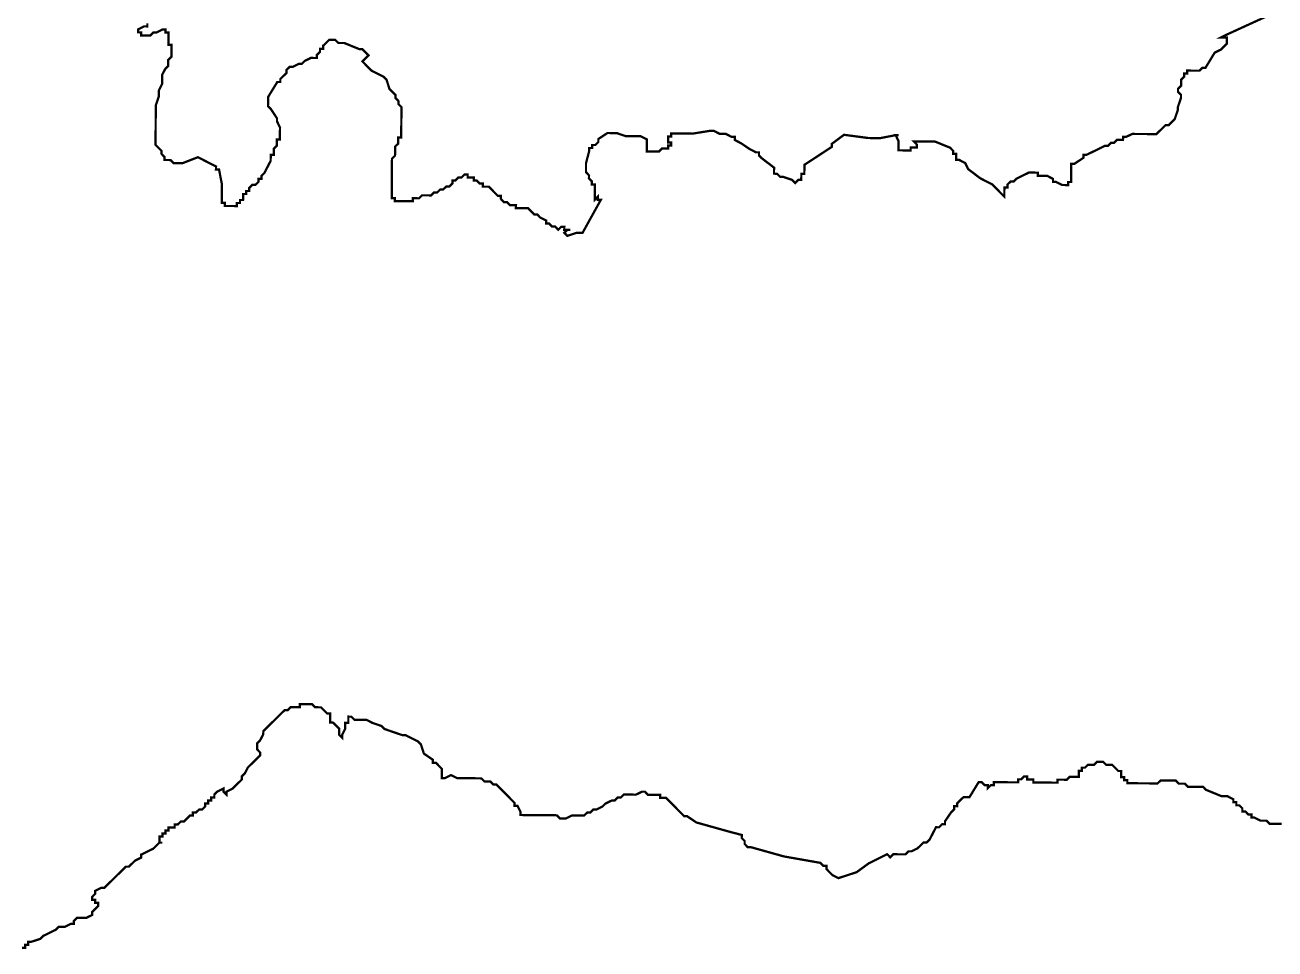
# Model space of a CAD drawing. Header units: metres. Extents: x 290190 to 339802, y 1811045 to 1991312.
# Drawn here: x 308930 to 310592, y 1945022 to 1946250 of the extents above; entities that cross this region are included whole.
import ezdxf

# ---------------------------------------------------------------- set-up
doc = ezdxf.new("R2010")
doc.units = ezdxf.units.M
doc.header["$MEASUREMENT"] = 0
doc.layers.add('HAZARDS LINE', color=1, linetype='Continuous')

msp = doc.modelspace()

# ---------------------------------------------------------------- linework, layer by layer
at = {"layer": 'HAZARDS LINE', "lineweight": 18}
for points in [[(310588.9, 1946265.1, 3.02, 3.02, 0), (310528.2, 1946237.3, 3.02, 3.02, 0), (310520.1, 1946233.3, 3.02, 3.02, 0), (310524.2, 1946233.3, 3.02, 3.02, 0), (310528.2, 1946233.3, 3.02, 3.02, 0), (310528.2, 1946229.2, 3.02, 3.02, 0), (310528.1, 1946225.2, 3.02, 3.02, 0), (310524.1, 1946221.2, 3.02, 3.02, 0), (310520, 1946217.2, 3.02, 3.02, 0), (310511.9, 1946213.2, 3.02, 3.02, 0), (310499.7, 1946193.1, 3.02, 3.02, 0), (310495.6, 1946193.2, 3.02, 3.02, 0), (310491.6, 1946189.2, 3.02, 3.02, 0), (310487.5, 1946189.2, 3.02, 3.02, 0), (310483.5, 1946189.2, 3.02, 3.02, 0), (310479.5, 1946189.3, 3.02, 3.02, 0), (310475.4, 1946189.3, 3.02, 3.02, 0), (310475.4, 1946185.3, 3.02, 3.02, 0), (310471.4, 1946185.3, 3.02, 3.02, 0), (310471.3, 1946181.3, 3.02, 3.02, 0), (310467.3, 1946177.3, 3.02, 3.02, 0), (310467.2, 1946173.2, 3.02, 3.02, 0), (310467.2, 1946169.2, 3.02, 3.02, 0), (310463.1, 1946165.2, 3.02, 3.02, 0), (310463.1, 1946161.2, 3.02, 3.02, 0), (310467.1, 1946157.1, 3.02, 3.02, 0), (310467.1, 1946153.1, 3.02, 3.02, 0), (310463, 1946141, 3.02, 3.02, 0), (310462.9, 1946137, 3.02, 3.02, 0), (310458.8, 1946124.9, 3.02, 3.02, 0), (310454.7, 1946120.9, 3.02, 3.02, 0), (310450.7, 1946116.9, 3.02, 3.02, 0), (310446.7, 1946116.9, 3.02, 3.02, 0), (310438.5, 1946108.9, 3.02, 3.02, 0), (310434.5, 1946104.9, 3.02, 3.02, 0), (310430.4, 1946104.9, 3.02, 3.02, 0), (310426.4, 1946105, 3.02, 3.02, 0), (310422.4, 1946105, 3.02, 3.02, 0), (310402.2, 1946105.1, 3.02, 3.02, 0), (310394.1, 1946101.2, 3.02, 3.02, 0), (310390.1, 1946101.2, 3.02, 3.02, 0), (310390, 1946097.2, 3.02, 3.02, 0), (310386, 1946097.2, 3.02, 3.02, 0), (310382, 1946097.2, 3.02, 3.02, 0), (310377.9, 1946093.2, 3.02, 3.02, 0), (310373.9, 1946093.3, 3.02, 3.02, 0), (310369.8, 1946089.2, 3.02, 3.02, 0), (310365.8, 1946089.3, 3.02, 3.02, 0), (310357.7, 1946085.3, 3.02, 3.02, 0), (310349.6, 1946081.3, 3.02, 3.02, 0), (310341.5, 1946077.4, 3.02, 3.02, 0), (310337.5, 1946077.4, 3.02, 3.02, 0), (310337.4, 1946073.4, 3.02, 3.02, 0), (310325.3, 1946065.4, 3.02, 3.02, 0), (310321.2, 1946065.4, 3.02, 3.02, 0), (310321.2, 1946061.4, 3.02, 3.02, 0), (310321.2, 1946057.3, 3.02, 3.02, 0), (310321.1, 1946053.3, 3.02, 3.02, 0), (310321.1, 1946045.2, 3.02, 3.02, 0), (310321.1, 1946041.2, 3.02, 3.02, 0), (310317, 1946041.2, 3.02, 3.02, 0), (310317, 1946037.2, 3.02, 3.02, 0), (310313, 1946037.2, 3.02, 3.02, 0), (310308.9, 1946037.3, 3.02, 3.02, 0), (310300.9, 1946041.4, 3.02, 3.02, 0), (310296.9, 1946041.4, 3.02, 3.02, 0), (310296.9, 1946045.4, 3.02, 3.02, 0), (310288.9, 1946049.5, 3.02, 3.02, 0), (310284.8, 1946049.6, 3.02, 3.02, 0), (310276.8, 1946049.6, 3.02, 3.02, 0), (310276.8, 1946053.6, 3.02, 3.02, 0), (310272.8, 1946053.7, 3.02, 3.02, 0), (310268.7, 1946053.7, 3.02, 3.02, 0), (310264.7, 1946053.7, 3.02, 3.02, 0), (310248.5, 1946045.8, 3.02, 3.02, 0), (310244.4, 1946041.8, 3.02, 3.02, 0), (310240.4, 1946041.8, 3.02, 3.02, 0), (310236.3, 1946037.8, 3.02, 3.02, 0), (310236.3, 1946033.8, 3.02, 3.02, 0), (310232.3, 1946033.8, 3.02, 3.02, 0), (310232.2, 1946029.8, 3.02, 3.02, 0), (310232.2, 1946021.7, 3.02, 3.02, 0), (310224.2, 1946029.8, 3.02, 3.02, 0), (310216.2, 1946038, 3.02, 3.02, 0), (310200.1, 1946046.2, 3.02, 3.02, 0), (310184.1, 1946058.4, 3.02, 3.02, 0), (310180.1, 1946066.5, 3.02, 3.02, 0), (310172.1, 1946070.6, 3.02, 3.02, 0), (310168, 1946070.6, 3.02, 3.02, 0), (310168, 1946074.6, 3.02, 3.02, 0), (310168.1, 1946078.7, 3.02, 3.02, 0), (310164, 1946078.7, 3.02, 3.02, 0), (310164.1, 1946082.7, 3.02, 3.02, 0), (310160.1, 1946086.8, 3.02, 3.02, 0), (310140, 1946095, 3.02, 3.02, 0), (310135.9, 1946095, 3.02, 3.02, 0), (310127.9, 1946095.1, 3.02, 3.02, 0), (310115.8, 1946095.2, 3.02, 3.02, 0), (310111.7, 1946095.2, 3.02, 3.02, 0), (310115.7, 1946091.2, 3.02, 3.02, 0), (310115.7, 1946087.1, 3.02, 3.02, 0), (310111.7, 1946087.2, 3.02, 3.02, 0), (310107.6, 1946087.2, 3.02, 3.02, 0), (310107.6, 1946083.2, 3.02, 3.02, 0), (310095.5, 1946083.3, 3.02, 3.02, 0), (310091.5, 1946083.3, 3.02, 3.02, 0), (310091.5, 1946087.3, 3.02, 3.02, 0), (310091.5, 1946091.3, 3.02, 3.02, 0), (310091.6, 1946095.4, 3.02, 3.02, 0), (310087.6, 1946103.5, 3.02, 3.02, 0), (310091.6, 1946103.5, 3.02, 3.02, 0), (310087.6, 1946103.5, 3.02, 3.02, 0), (310067.4, 1946099.6, 3.02, 3.02, 0), (310051.3, 1946099.7, 3.02, 3.02, 0), (310019, 1946104, 3.02, 3.02, 0), (310002.8, 1946092, 3.02, 3.02, 0), (310002.8, 1946088, 3.02, 3.02, 0), (309978.5, 1946072, 3.02, 3.02, 0), (309966.3, 1946064.1, 3.02, 3.02, 0), (309966.3, 1946060, 3.02, 3.02, 0), (309966.2, 1946052, 3.02, 3.02, 0), (309962.2, 1946052, 3.02, 3.02, 0), (309962.2, 1946048, 3.02, 3.02, 0), (309962.1, 1946043.9, 3.02, 3.02, 0), (309958.1, 1946044, 3.02, 3.02, 0), (309954, 1946039.9, 3.02, 3.02, 0), (309950, 1946044, 3.02, 3.02, 0), (309938, 1946048.1, 3.02, 3.02, 0), (309933.9, 1946048.2, 3.02, 3.02, 0), (309929.9, 1946052.2, 3.02, 3.02, 0), (309925.9, 1946052.3, 3.02, 3.02, 0), (309925.9, 1946056.3, 3.02, 3.02, 0), (309926, 1946060.3, 3.02, 3.02, 0), (309909.9, 1946072.6, 3.02, 3.02, 0), (309905.9, 1946076.6, 3.02, 3.02, 0), (309905.9, 1946080.6, 3.02, 3.02, 0), (309901.9, 1946080.7, 3.02, 3.02, 0), (309893.9, 1946084.8, 3.02, 3.02, 0), (309881.8, 1946092.9, 3.02, 3.02, 0), (309873.8, 1946097, 3.02, 3.02, 0), (309873.8, 1946101.1, 3.02, 3.02, 0), (309869.8, 1946101.1, 3.02, 3.02, 0), (309861.8, 1946105.2, 3.02, 3.02, 0), (309857.7, 1946105.2, 3.02, 3.02, 0), (309853.7, 1946105.2, 3.02, 3.02, 0), (309845.7, 1946109.3, 3.02, 3.02, 0), (309841.6, 1946109.4, 3.02, 3.02, 0), (309817.4, 1946105.5, 3.02, 3.02, 0), (309813.4, 1946105.6, 3.02, 3.02, 0), (309805.3, 1946105.6, 3.02, 3.02, 0), (309801.3, 1946105.6, 3.02, 3.02, 0), (309797.2, 1946105.7, 3.02, 3.02, 0), (309793.2, 1946105.7, 3.02, 3.02, 0), (309789.2, 1946105.7, 3.02, 3.02, 0), (309789.1, 1946101.7, 3.02, 3.02, 0), (309785.1, 1946101.7, 3.02, 3.02, 0), (309785.1, 1946097.7, 3.02, 3.02, 0), (309785, 1946093.7, 3.02, 3.02, 0), (309789.1, 1946093.6, 3.02, 3.02, 0), (309789, 1946089.6, 3.02, 3.02, 0), (309785, 1946089.6, 3.02, 3.02, 0), (309785, 1946085.6, 3.02, 3.02, 0), (309781, 1946085.6, 3.02, 3.02, 0), (309776.9, 1946085.7, 3.02, 3.02, 0), (309772.9, 1946081.7, 3.02, 3.02, 0), (309764.8, 1946081.7, 3.02, 3.02, 0), (309760.8, 1946081.7, 3.02, 3.02, 0), (309756.7, 1946081.8, 3.02, 3.02, 0), (309756.8, 1946093.9, 3.02, 3.02, 0), (309756.8, 1946097.9, 3.02, 3.02, 0), (309748.8, 1946102, 3.02, 3.02, 0), (309744.8, 1946102, 3.02, 3.02, 0), (309740.7, 1946102.1, 3.02, 3.02, 0), (309732.7, 1946102.1, 3.02, 3.02, 0), (309728.6, 1946102.2, 3.02, 3.02, 0), (309716.6, 1946106.3, 3.02, 3.02, 0), (309712.5, 1946106.3, 3.02, 3.02, 0), (309708.5, 1946106.3, 3.02, 3.02, 0), (309704.5, 1946106.4, 3.02, 3.02, 0), (309692.3, 1946098.4, 3.02, 3.02, 0), (309692.3, 1946094.4, 3.02, 3.02, 0), (309688.2, 1946090.4, 3.02, 3.02, 0), (309684.2, 1946090.4, 3.02, 3.02, 0), (309684.2, 1946086.4, 3.02, 3.02, 0), (309680.1, 1946086.4, 3.02, 3.02, 0), (309680.1, 1946082.4, 3.02, 3.02, 0), (309675.9, 1946066.3, 3.02, 3.02, 0), (309675.9, 1946062.2, 3.02, 3.02, 0), (309675.9, 1946058.2, 3.02, 3.02, 0), (309675.9, 1946054.2, 3.02, 3.02, 0), (309679.9, 1946050.1, 3.02, 3.02, 0), (309679.8, 1946046.1, 3.02, 3.02, 0), (309683.8, 1946042, 3.02, 3.02, 0), (309683.8, 1946038, 3.02, 3.02, 0), (309687.8, 1946037.9, 3.02, 3.02, 0), (309687.8, 1946033.9, 3.02, 3.02, 0), (309687.8, 1946029.9, 3.02, 3.02, 0), (309687.7, 1946025.8, 3.02, 3.02, 0), (309687.7, 1946021.8, 3.02, 3.02, 0), (309687.7, 1946017.8, 3.02, 3.02, 0), (309691.7, 1946021.8, 3.02, 3.02, 0), (309691.7, 1946017.7, 3.02, 3.02, 0), (309695.7, 1946017.7, 3.02, 3.02, 0), (309671.2, 1945973.5, 3.02, 3.02, 0), (309663.1, 1945973.6, 3.02, 3.02, 0), (309651, 1945969.6, 3.02, 3.02, 0), (309647, 1945973.7, 3.02, 3.02, 0), (309651.1, 1945977.7, 3.02, 3.02, 0), (309655.1, 1945977.7, 3.02, 3.02, 0), (309651.1, 1945977.7, 3.02, 3.02, 0), (309647, 1945977.7, 3.02, 3.02, 0), (309647.1, 1945981.8, 3.02, 3.02, 0), (309643, 1945981.8, 3.02, 3.02, 0), (309639, 1945977.8, 3.02, 3.02, 0), (309635, 1945981.9, 3.02, 3.02, 0), (309630.9, 1945981.9, 3.02, 3.02, 0), (309626.9, 1945985.9, 3.02, 3.02, 0), (309622.9, 1945986, 3.02, 3.02, 0), (309622.9, 1945990, 3.02, 3.02, 0), (309614.9, 1945994.1, 3.02, 3.02, 0), (309610.9, 1945998.2, 3.02, 3.02, 0), (309606.9, 1945998.2, 3.02, 3.02, 0), (309602.9, 1946002.3, 3.02, 3.02, 0), (309598.9, 1946006.3, 3.02, 3.02, 0), (309594.8, 1946006.4, 3.02, 3.02, 0), (309590.8, 1946006.4, 3.02, 3.02, 0), (309586.8, 1946006.4, 3.02, 3.02, 0), (309582.7, 1946006.4, 3.02, 3.02, 0), (309582.8, 1946010.5, 3.02, 3.02, 0), (309578.7, 1946010.5, 3.02, 3.02, 0), (309574.7, 1946010.5, 3.02, 3.02, 0), (309570.7, 1946014.6, 3.02, 3.02, 0), (309566.7, 1946014.6, 3.02, 3.02, 0), (309562.7, 1946018.7, 3.02, 3.02, 0), (309562.7, 1946022.7, 3.02, 3.02, 0), (309558.7, 1946022.8, 3.02, 3.02, 0), (309554.7, 1946026.8, 3.02, 3.02, 0), (309550.7, 1946030.9, 3.02, 3.02, 0), (309546.6, 1946035, 3.02, 3.02, 0), (309542.6, 1946035, 3.02, 3.02, 0), (309538.6, 1946035, 3.02, 3.02, 0), (309538.6, 1946039.1, 3.02, 3.02, 0), (309534.6, 1946039.1, 3.02, 3.02, 0), (309530.6, 1946043.1, 3.02, 3.02, 0), (309526.5, 1946043.2, 3.02, 3.02, 0), (309526.6, 1946047.2, 3.02, 3.02, 0), (309522.5, 1946047.2, 3.02, 3.02, 0), (309518.5, 1946047.3, 3.02, 3.02, 0), (309518.5, 1946051.3, 3.02, 3.02, 0), (309514.5, 1946051.3, 3.02, 3.02, 0), (309510.4, 1946047.3, 3.02, 3.02, 0), (309506.4, 1946047.4, 3.02, 3.02, 0), (309502.3, 1946043.4, 3.02, 3.02, 0), (309498.3, 1946043.4, 3.02, 3.02, 0), (309498.3, 1946039.4, 3.02, 3.02, 0), (309494.2, 1946035.4, 3.02, 3.02, 0), (309490.2, 1946035.4, 3.02, 3.02, 0), (309486.1, 1946031.4, 3.02, 3.02, 0), (309482.1, 1946031.4, 3.02, 3.02, 0), (309478, 1946027.4, 3.02, 3.02, 0), (309474, 1946027.4, 3.02, 3.02, 0), (309469.9, 1946023.4, 3.02, 3.02, 0), (309465.9, 1946023.5, 3.02, 3.02, 0), (309461.9, 1946023.5, 3.02, 3.02, 0), (309457.8, 1946023.5, 3.02, 3.02, 0), (309453.8, 1946019.5, 3.02, 3.02, 0), (309449.7, 1946019.6, 3.02, 3.02, 0), (309445.7, 1946019.6, 3.02, 3.02, 0), (309445.7, 1946015.6, 3.02, 3.02, 0), (309437.6, 1946015.6, 3.02, 3.02, 0), (309429.5, 1946015.7, 3.02, 3.02, 0), (309425.5, 1946015.7, 3.02, 3.02, 0), (309421.5, 1946015.7, 3.02, 3.02, 0), (309421.5, 1946019.8, 3.02, 3.02, 0), (309417.5, 1946019.8, 3.02, 3.02, 0), (309417.5, 1946023.8, 3.02, 3.02, 0), (309417.5, 1946027.9, 3.02, 3.02, 0), (309417.6, 1946031.9, 3.02, 3.02, 0), (309417.7, 1946044, 3.02, 3.02, 0), (309417.7, 1946048, 3.02, 3.02, 0), (309417.7, 1946056.1, 3.02, 3.02, 0), (309417.8, 1946060.1, 3.02, 3.02, 0), (309417.8, 1946064.2, 3.02, 3.02, 0), (309417.8, 1946068.2, 3.02, 3.02, 0), (309417.9, 1946072.2, 3.02, 3.02, 0), (309421.9, 1946076.2, 3.02, 3.02, 0), (309422, 1946080.3, 3.02, 3.02, 0), (309422, 1946084.3, 3.02, 3.02, 0), (309422, 1946088.3, 3.02, 3.02, 0), (309426.1, 1946092.3, 3.02, 3.02, 0), (309426.1, 1946096.4, 3.02, 3.02, 0), (309426.1, 1946100.4, 3.02, 3.02, 0), (309430.2, 1946100.4, 3.02, 3.02, 0), (309430.2, 1946104.4, 3.02, 3.02, 0), (309430.2, 1946108.4, 3.02, 3.02, 0), (309430.4, 1946132.6, 3.02, 3.02, 0), (309430.5, 1946136.7, 3.02, 3.02, 0), (309430.5, 1946140.7, 3.02, 3.02, 0), (309426.5, 1946144.8, 3.02, 3.02, 0), (309426.5, 1946148.8, 3.02, 3.02, 0), (309422.5, 1946152.9, 3.02, 3.02, 0), (309422.5, 1946156.9, 3.02, 3.02, 0), (309414.5, 1946165, 3.02, 3.02, 0), (309410.6, 1946177.2, 3.02, 3.02, 0), (309406.6, 1946181.2, 3.02, 3.02, 0), (309390.5, 1946189.4, 3.02, 3.02, 0), (309382.5, 1946197.5, 3.02, 3.02, 0), (309378.5, 1946201.6, 3.02, 3.02, 0), (309382.6, 1946205.6, 3.02, 3.02, 0), (309386.6, 1946209.6, 3.02, 3.02, 0), (309378.6, 1946217.7, 3.02, 3.02, 0), (309374.6, 1946217.8, 3.02, 3.02, 0), (309354.5, 1946226, 3.02, 3.02, 0), (309350.5, 1946226, 3.02, 3.02, 0), (309346.4, 1946226.1, 3.02, 3.02, 0), (309342.4, 1946230.1, 3.02, 3.02, 0), (309338.4, 1946230.1, 3.02, 3.02, 0), (309334.4, 1946230.2, 3.02, 3.02, 0), (309330.3, 1946226.2, 3.02, 3.02, 0), (309326.2, 1946222.2, 3.02, 3.02, 0), (309326.2, 1946218.1, 3.02, 3.02, 0), (309322.2, 1946218.2, 3.02, 3.02, 0), (309322.1, 1946214.1, 3.02, 3.02, 0), (309318.1, 1946210.1, 3.02, 3.02, 0), (309318.1, 1946206.1, 3.02, 3.02, 0), (309314, 1946206.1, 3.02, 3.02, 0), (309310, 1946206.2, 3.02, 3.02, 0), (309301.9, 1946202.2, 3.02, 3.02, 0), (309297.8, 1946198.2, 3.02, 3.02, 0), (309293.8, 1946198.2, 3.02, 3.02, 0), (309285.7, 1946194.2, 3.02, 3.02, 0), (309281.7, 1946194.3, 3.02, 3.02, 0), (309277.6, 1946190.3, 3.02, 3.02, 0), (309277.6, 1946186.2, 3.02, 3.02, 0), (309273.5, 1946182.2, 3.02, 3.02, 0), (309269.4, 1946178.2, 3.02, 3.02, 0), (309269.4, 1946174.2, 3.02, 3.02, 0), (309265.4, 1946174.2, 3.02, 3.02, 0), (309253.1, 1946154.2, 3.02, 3.02, 0), (309253.1, 1946150.1, 3.02, 3.02, 0), (309253.1, 1946146.1, 3.02, 3.02, 0), (309253, 1946142.1, 3.02, 3.02, 0), (309257, 1946138, 3.02, 3.02, 0), (309265, 1946125.8, 3.02, 3.02, 0), (309265, 1946121.8, 3.02, 3.02, 0), (309269, 1946113.7, 3.02, 3.02, 0), (309268.9, 1946109.7, 3.02, 3.02, 0), (309268.9, 1946101.6, 3.02, 3.02, 0), (309268.8, 1946097.6, 3.02, 3.02, 0), (309264.8, 1946097.6, 3.02, 3.02, 0), (309264.7, 1946089.5, 3.02, 3.02, 0), (309260.7, 1946085.5, 3.02, 3.02, 0), (309260.6, 1946077.5, 3.02, 3.02, 0), (309256.6, 1946077.5, 3.02, 3.02, 0), (309256.6, 1946073.5, 3.02, 3.02, 0), (309256.5, 1946069.4, 3.02, 3.02, 0), (309248.3, 1946053.3, 3.02, 3.02, 0), (309244.3, 1946049.3, 3.02, 3.02, 0), (309244.2, 1946045.3, 3.02, 3.02, 0), (309240.2, 1946045.3, 3.02, 3.02, 0), (309240.2, 1946041.3, 3.02, 3.02, 0), (309236.1, 1946037.3, 3.02, 3.02, 0), (309232.1, 1946037.3, 3.02, 3.02, 0), (309228, 1946033.3, 3.02, 3.02, 0), (309228, 1946029.3, 3.02, 3.02, 0), (309224, 1946029.3, 3.02, 3.02, 0), (309223.9, 1946025.3, 3.02, 3.02, 0), (309219.9, 1946025.3, 3.02, 3.02, 0), (309219.9, 1946021.3, 3.02, 3.02, 0), (309219.8, 1946017.3, 3.02, 3.02, 0), (309215.8, 1946017.3, 3.02, 3.02, 0), (309215.8, 1946013.3, 3.02, 3.02, 0), (309211.7, 1946013.3, 3.02, 3.02, 0), (309211.7, 1946009.2, 3.02, 3.02, 0), (309207.7, 1946009.3, 3.02, 3.02, 0), (309203.6, 1946009.3, 3.02, 3.02, 0), (309199.6, 1946009.3, 3.02, 3.02, 0), (309195.6, 1946009.4, 3.02, 3.02, 0), (309195.6, 1946013.4, 3.02, 3.02, 0), (309191.6, 1946013.4, 3.02, 3.02, 0), (309191.6, 1946017.5, 3.02, 3.02, 0), (309191.6, 1946021.5, 3.02, 3.02, 0), (309191.7, 1946025.5, 3.02, 3.02, 0), (309191.7, 1946029.6, 3.02, 3.02, 0), (309191.7, 1946033.6, 3.02, 3.02, 0), (309191.8, 1946037.6, 3.02, 3.02, 0), (309187.9, 1946057.8, 3.02, 3.02, 0), (309183.8, 1946057.9, 3.02, 3.02, 0), (309183.9, 1946061.9, 3.02, 3.02, 0), (309175.8, 1946066, 3.02, 3.02, 0), (309159.8, 1946074.2, 3.02, 3.02, 0), (309139.5, 1946066.3, 3.02, 3.02, 0), (309135.5, 1946066.3, 3.02, 3.02, 0), (309131.5, 1946066.3, 3.02, 3.02, 0), (309127.4, 1946066.4, 3.02, 3.02, 0), (309123.4, 1946070.4, 3.02, 3.02, 0), (309119.4, 1946070.5, 3.02, 3.02, 0), (309115.4, 1946070.5, 3.02, 3.02, 0), (309115.4, 1946074.5, 3.02, 3.02, 0), (309111.4, 1946078.6, 3.02, 3.02, 0), (309111.4, 1946082.6, 3.02, 3.02, 0), (309107.4, 1946086.7, 3.02, 3.02, 0), (309103.4, 1946090.7, 3.02, 3.02, 0), (309103.5, 1946094.8, 3.02, 3.02, 0), (309103.5, 1946102.8, 3.02, 3.02, 0), (309103.5, 1946106.9, 3.02, 3.02, 0), (309103.6, 1946110.9, 3.02, 3.02, 0), (309103.6, 1946114.9, 3.02, 3.02, 0), (309103.6, 1946119, 3.02, 3.02, 0), (309103.7, 1946131.1, 3.02, 3.02, 0), (309103.8, 1946139.1, 3.02, 3.02, 0), (309103.8, 1946143.2, 3.02, 3.02, 0), (309107.9, 1946155.2, 3.02, 3.02, 0), (309108, 1946163.3, 3.02, 3.02, 0), (309112.1, 1946171.4, 3.02, 3.02, 0), (309112.1, 1946175.4, 3.02, 3.02, 0), (309112.2, 1946179.4, 3.02, 3.02, 0), (309112.2, 1946183.5, 3.02, 3.02, 0), (309116.3, 1946191.5, 3.02, 3.02, 0), (309120.3, 1946195.5, 3.02, 3.02, 0), (309120.4, 1946203.6, 3.02, 3.02, 0), (309124.5, 1946207.6, 3.02, 3.02, 0), (309124.5, 1946215.6, 3.02, 3.02, 0), (309124.6, 1946223.7, 3.02, 3.02, 0), (309120.6, 1946223.7, 3.02, 3.02, 0), (309120.6, 1946227.8, 3.02, 3.02, 0), (309120.6, 1946231.8, 3.02, 3.02, 0), (309120.7, 1946235.8, 3.02, 3.02, 0), (309120.7, 1946239.9, 3.02, 3.02, 0), (309116.7, 1946239.9, 3.02, 3.02, 0), (309116.7, 1946243.9, 3.02, 3.02, 0), (309112.6, 1946244, 3.02, 3.02, 0), (309104.6, 1946240, 3.02, 3.02, 0), (309100.5, 1946240, 3.02, 3.02, 0), (309096.5, 1946236, 3.02, 3.02, 0), (309092.4, 1946236, 3.02, 3.02, 0), (309088.4, 1946236.1, 3.02, 3.02, 0), (309084.4, 1946236.1, 3.02, 3.02, 0), (309084.4, 1946240.1, 3.02, 3.02, 0), (309080.4, 1946240.2, 3.02, 3.02, 0), (309080.4, 1946244.2, 3.02, 3.02, 0), (309088.5, 1946248.2, 3.02, 3.02, 0), (309092.5, 1946248.1, 3.02, 3.02, 0), (309092.5, 1946252.2, 3.02, 3.02, 0)], [(308926, 1945023.1, 3.02, 3.02, 0), (308930, 1945023.1, 3.02, 3.02, 0), (308930, 1945027.1, 3.02, 3.02, 0), (308934.1, 1945027.1, 3.02, 3.02, 0), (308934.1, 1945031.1, 3.02, 3.02, 0), (308938.1, 1945031.1, 3.02, 3.02, 0), (308950.3, 1945035.1, 3.02, 3.02, 0), (308954.3, 1945039.1, 3.02, 3.02, 0), (308962.4, 1945043, 3.02, 3.02, 0), (308970.5, 1945047, 3.02, 3.02, 0), (308974.6, 1945051, 3.02, 3.02, 0), (308978.6, 1945051, 3.02, 3.02, 0), (308982.7, 1945050.9, 3.02, 3.02, 0), (308990.7, 1945054.9, 3.02, 3.02, 0), (308994.8, 1945054.9, 3.02, 3.02, 0), (308994.8, 1945058.9, 3.02, 3.02, 0), (308998.9, 1945062.9, 3.02, 3.02, 0), (309002.9, 1945062.9, 3.02, 3.02, 0), (309006.9, 1945062.9, 3.02, 3.02, 0), (309011, 1945062.8, 3.02, 3.02, 0), (309019.1, 1945066.8, 3.02, 3.02, 0), (309019.1, 1945070.8, 3.02, 3.02, 0), (309023.2, 1945074.8, 3.02, 3.02, 0), (309027.2, 1945078.8, 3.02, 3.02, 0), (309027.3, 1945082.9, 3.02, 3.02, 0), (309023.2, 1945082.9, 3.02, 3.02, 0), (309023.3, 1945086.9, 3.02, 3.02, 0), (309019.2, 1945087, 3.02, 3.02, 0), (309019.3, 1945091, 3.02, 3.02, 0), (309023.3, 1945095, 3.02, 3.02, 0), (309023.3, 1945099, 3.02, 3.02, 0), (309031.4, 1945103, 3.02, 3.02, 0), (309035.5, 1945103, 3.02, 3.02, 0), (309043.6, 1945111, 3.02, 3.02, 0), (309047.7, 1945115, 3.02, 3.02, 0), (309055.8, 1945123, 3.02, 3.02, 0), (309063.9, 1945131, 3.02, 3.02, 0), (309068, 1945131, 3.02, 3.02, 0), (309076.1, 1945139, 3.02, 3.02, 0), (309084.2, 1945143, 3.02, 3.02, 0), (309084.2, 1945147, 3.02, 3.02, 0), (309092.3, 1945151, 3.02, 3.02, 0), (309100.4, 1945154.9, 3.02, 3.02, 0), (309108.5, 1945162.9, 3.02, 3.02, 0), (309112.6, 1945162.9, 3.02, 3.02, 0), (309108.5, 1945162.9, 3.02, 3.02, 0), (309108.6, 1945167, 3.02, 3.02, 0), (309108.6, 1945171, 3.02, 3.02, 0), (309112.6, 1945171, 3.02, 3.02, 0), (309112.6, 1945175, 3.02, 3.02, 0), (309116.7, 1945175, 3.02, 3.02, 0), (309116.7, 1945179, 3.02, 3.02, 0), (309120.7, 1945179, 3.02, 3.02, 0), (309120.8, 1945183, 3.02, 3.02, 0), (309128.8, 1945183, 3.02, 3.02, 0), (309128.9, 1945187, 3.02, 3.02, 0), (309132.9, 1945187, 3.02, 3.02, 0), (309137, 1945191, 3.02, 3.02, 0), (309141, 1945190.9, 3.02, 3.02, 0), (309145.1, 1945194.9, 3.02, 3.02, 0), (309149.1, 1945198.9, 3.02, 3.02, 0), (309153.2, 1945198.9, 3.02, 3.02, 0), (309153.2, 1945202.9, 3.02, 3.02, 0), (309157.2, 1945202.9, 3.02, 3.02, 0), (309161.3, 1945206.9, 3.02, 3.02, 0), (309165.3, 1945206.9, 3.02, 3.02, 0), (309169.4, 1945210.9, 3.02, 3.02, 0), (309169.4, 1945214.9, 3.02, 3.02, 0), (309173.4, 1945214.9, 3.02, 3.02, 0), (309173.5, 1945218.9, 3.02, 3.02, 0), (309177.5, 1945218.9, 3.02, 3.02, 0), (309177.5, 1945222.9, 3.02, 3.02, 0), (309181.6, 1945222.9, 3.02, 3.02, 0), (309181.6, 1945226.9, 3.02, 3.02, 0), (309185.7, 1945230.9, 3.02, 3.02, 0), (309193.8, 1945234.9, 3.02, 3.02, 0), (309193.7, 1945230.9, 3.02, 3.02, 0), (309197.7, 1945226.8, 3.02, 3.02, 0), (309197.8, 1945230.8, 3.02, 3.02, 0), (309205.9, 1945234.8, 3.02, 3.02, 0), (309209.9, 1945238.8, 3.02, 3.02, 0), (309214, 1945242.8, 3.02, 3.02, 0), (309218.1, 1945246.8, 3.02, 3.02, 0), (309218.1, 1945250.9, 3.02, 3.02, 0), (309222.1, 1945254.9, 3.02, 3.02, 0), (309226.2, 1945262.9, 3.02, 3.02, 0), (309230.3, 1945266.9, 3.02, 3.02, 0), (309234.4, 1945270.9, 3.02, 3.02, 0), (309238.4, 1945274.9, 3.02, 3.02, 0), (309242.5, 1945278.9, 3.02, 3.02, 0), (309242.5, 1945282.9, 3.02, 3.02, 0), (309238.5, 1945287, 3.02, 3.02, 0), (309238.5, 1945291, 3.02, 3.02, 0), (309238.6, 1945295.1, 3.02, 3.02, 0), (309242.6, 1945299.1, 3.02, 3.02, 0), (309246.7, 1945307.1, 3.02, 3.02, 0), (309246.8, 1945311.1, 3.02, 3.02, 0), (309254.9, 1945319.2, 3.02, 3.02, 0), (309267.1, 1945331.2, 3.02, 3.02, 0), (309271.1, 1945335.2, 3.02, 3.02, 0), (309275.2, 1945339.2, 3.02, 3.02, 0), (309279.2, 1945339.1, 3.02, 3.02, 0), (309283.3, 1945343.1, 3.02, 3.02, 0), (309287.3, 1945343.1, 3.02, 3.02, 0), (309291.4, 1945343.1, 3.02, 3.02, 0), (309295.4, 1945343, 3.02, 3.02, 0), (309295.4, 1945347.1, 3.02, 3.02, 0), (309303.5, 1945347, 3.02, 3.02, 0), (309311.6, 1945347, 3.02, 3.02, 0), (309315.6, 1945342.9, 3.02, 3.02, 0), (309319.6, 1945342.9, 3.02, 3.02, 0), (309323.6, 1945342.8, 3.02, 3.02, 0), (309327.6, 1945338.8, 3.02, 3.02, 0), (309331.6, 1945334.7, 3.02, 3.02, 0), (309335.7, 1945334.7, 3.02, 3.02, 0), (309335.6, 1945326.6, 3.02, 3.02, 0), (309335.6, 1945322.6, 3.02, 3.02, 0), (309339.6, 1945322.5, 3.02, 3.02, 0), (309343.6, 1945318.5, 3.02, 3.02, 0), (309347.6, 1945314.4, 3.02, 3.02, 0), (309347.6, 1945310.4, 3.02, 3.02, 0), (309347.6, 1945306.3, 3.02, 3.02, 0), (309351.6, 1945302.3, 3.02, 3.02, 0), (309351.6, 1945306.3, 3.02, 3.02, 0), (309355.7, 1945314.4, 3.02, 3.02, 0), (309355.7, 1945322.4, 3.02, 3.02, 0), (309359.8, 1945322.4, 3.02, 3.02, 0), (309359.8, 1945326.4, 3.02, 3.02, 0), (309359.8, 1945330.5, 3.02, 3.02, 0), (309363.9, 1945330.4, 3.02, 3.02, 0), (309367.9, 1945326.4, 3.02, 3.02, 0), (309380, 1945326.3, 3.02, 3.02, 0), (309384, 1945326.2, 3.02, 3.02, 0), (309392, 1945322.1, 3.02, 3.02, 0), (309404.1, 1945318, 3.02, 3.02, 0), (309408.1, 1945314, 3.02, 3.02, 0), (309420.2, 1945309.8, 3.02, 3.02, 0), (309432.2, 1945305.7, 3.02, 3.02, 0), (309436.3, 1945305.7, 3.02, 3.02, 0), (309452.4, 1945297.5, 3.02, 3.02, 0), (309456.4, 1945293.4, 3.02, 3.02, 0), (309460.3, 1945281.3, 3.02, 3.02, 0), (309472.3, 1945273.1, 3.02, 3.02, 0), (309472.3, 1945269.1, 3.02, 3.02, 0), (309476.3, 1945269.1, 3.02, 3.02, 0), (309484.3, 1945260.9, 3.02, 3.02, 0), (309484.3, 1945252.9, 3.02, 3.02, 0), (309484.3, 1945248.8, 3.02, 3.02, 0), (309488.3, 1945248.8, 3.02, 3.02, 0), (309496.4, 1945252.8, 3.02, 3.02, 0), (309504.4, 1945248.7, 3.02, 3.02, 0), (309508.4, 1945248.7, 3.02, 3.02, 0), (309516.5, 1945248.6, 3.02, 3.02, 0), (309524.6, 1945248.5, 3.02, 3.02, 0), (309528.6, 1945248.5, 3.02, 3.02, 0), (309536.7, 1945248.4, 3.02, 3.02, 0), (309540.7, 1945244.4, 3.02, 3.02, 0), (309544.7, 1945244.4, 3.02, 3.02, 0), (309548.7, 1945244.3, 3.02, 3.02, 0), (309552.7, 1945240.3, 3.02, 3.02, 0), (309556.8, 1945240.2, 3.02, 3.02, 0), (309560.8, 1945236.2, 3.02, 3.02, 0), (309564.8, 1945232.1, 3.02, 3.02, 0), (309568.8, 1945228, 3.02, 3.02, 0), (309572.8, 1945224, 3.02, 3.02, 0), (309580.8, 1945215.8, 3.02, 3.02, 0), (309580.8, 1945211.8, 3.02, 3.02, 0), (309584.8, 1945211.8, 3.02, 3.02, 0), (309588.8, 1945203.7, 3.02, 3.02, 0), (309588.7, 1945199.7, 3.02, 3.02, 0), (309608.9, 1945199.5, 3.02, 3.02, 0), (309625, 1945199.4, 3.02, 3.02, 0), (309637.1, 1945199.3, 3.02, 3.02, 0), (309641.1, 1945195.2, 3.02, 3.02, 0), (309649.2, 1945195.2, 3.02, 3.02, 0), (309657.3, 1945199.1, 3.02, 3.02, 0), (309661.3, 1945199.1, 3.02, 3.02, 0), (309665.4, 1945199.1, 3.02, 3.02, 0), (309673.4, 1945199, 3.02, 3.02, 0), (309677.5, 1945203, 3.02, 3.02, 0), (309681.5, 1945203, 3.02, 3.02, 0), (309685.6, 1945207, 3.02, 3.02, 0), (309689.6, 1945207, 3.02, 3.02, 0), (309697.7, 1945210.9, 3.02, 3.02, 0), (309701.8, 1945214.9, 3.02, 3.02, 0), (309709.9, 1945218.9, 3.02, 3.02, 0), (309713.9, 1945218.9, 3.02, 3.02, 0), (309718, 1945222.9, 3.02, 3.02, 0), (309722, 1945222.8, 3.02, 3.02, 0), (309726.1, 1945226.9, 3.02, 3.02, 0), (309730.1, 1945226.8, 3.02, 3.02, 0), (309738.2, 1945226.8, 3.02, 3.02, 0), (309742.2, 1945226.7, 3.02, 3.02, 0), (309750.3, 1945230.7, 3.02, 3.02, 0), (309754.3, 1945230.7, 3.02, 3.02, 0), (309758.3, 1945226.6, 3.02, 3.02, 0), (309762.4, 1945226.6, 3.02, 3.02, 0), (309770.4, 1945226.5, 3.02, 3.02, 0), (309774.5, 1945226.5, 3.02, 3.02, 0), (309774.4, 1945222.5, 3.02, 3.02, 0), (309778.5, 1945222.4, 3.02, 3.02, 0), (309782.5, 1945222.4, 3.02, 3.02, 0), (309786.5, 1945218.3, 3.02, 3.02, 0), (309790.5, 1945214.3, 3.02, 3.02, 0), (309798.5, 1945206.1, 3.02, 3.02, 0), (309802.5, 1945202.1, 3.02, 3.02, 0), (309806.5, 1945198, 3.02, 3.02, 0), (309810.5, 1945198, 3.02, 3.02, 0), (309822.6, 1945189.8, 3.02, 3.02, 0), (309866.9, 1945177.4, 3.02, 3.02, 0), (309883, 1945173.2, 3.02, 3.02, 0), (309882.9, 1945169.2, 3.02, 3.02, 0), (309886.9, 1945165.1, 3.02, 3.02, 0), (309886.9, 1945161.1, 3.02, 3.02, 0), (309890.9, 1945157, 3.02, 3.02, 0), (309894.9, 1945157, 3.02, 3.02, 0), (309939.2, 1945144.6, 3.02, 3.02, 0), (309987.5, 1945136.1, 3.02, 3.02, 0), (309991.5, 1945132.1, 3.02, 3.02, 0), (309995.6, 1945132, 3.02, 3.02, 0), (309995.5, 1945128, 3.02, 3.02, 0), (310003.5, 1945119.9, 3.02, 3.02, 0), (310011.6, 1945115.8, 3.02, 3.02, 0), (310035.8, 1945123.7, 3.02, 3.02, 0), (310052.1, 1945135.6, 3.02, 3.02, 0), (310060.2, 1945139.6, 3.02, 3.02, 0), (310076.4, 1945147.6, 3.02, 3.02, 0), (310080.4, 1945143.5, 3.02, 3.02, 0), (310084.4, 1945147.5, 3.02, 3.02, 0), (310088.5, 1945147.5, 3.02, 3.02, 0), (310092.5, 1945147.4, 3.02, 3.02, 0), (310096.5, 1945147.4, 3.02, 3.02, 0), (310100.6, 1945147.4, 3.02, 3.02, 0), (310104.6, 1945151.4, 3.02, 3.02, 0), (310108.6, 1945151.4, 3.02, 3.02, 0), (310116.7, 1945155.3, 3.02, 3.02, 0), (310120.8, 1945159.3, 3.02, 3.02, 0), (310124.9, 1945163.3, 3.02, 3.02, 0), (310128.9, 1945163.3, 3.02, 3.02, 0), (310133, 1945167.3, 3.02, 3.02, 0), (310141.2, 1945183.4, 3.02, 3.02, 0), (310145.2, 1945183.3, 3.02, 3.02, 0), (310149.3, 1945187.4, 3.02, 3.02, 0), (310153.3, 1945187.3, 3.02, 3.02, 0), (310153.3, 1945191.4, 3.02, 3.02, 0), (310161.5, 1945203.4, 3.02, 3.02, 0), (310165.5, 1945207.4, 3.02, 3.02, 0), (310165.6, 1945211.4, 3.02, 3.02, 0), (310169.6, 1945211.4, 3.02, 3.02, 0), (310169.6, 1945215.4, 3.02, 3.02, 0), (310173.7, 1945219.4, 3.02, 3.02, 0), (310177.8, 1945223.4, 3.02, 3.02, 0), (310181.8, 1945223.4, 3.02, 3.02, 0), (310185.8, 1945223.4, 3.02, 3.02, 0), (310198.1, 1945243.5, 3.02, 3.02, 0), (310202.1, 1945243.4, 3.02, 3.02, 0), (310206.1, 1945239.4, 3.02, 3.02, 0), (310210.1, 1945239.3, 3.02, 3.02, 0), (310210.1, 1945235.3, 3.02, 3.02, 0), (310214.2, 1945239.3, 3.02, 3.02, 0), (310218.2, 1945239.3, 3.02, 3.02, 0), (310218.2, 1945243.3, 3.02, 3.02, 0), (310222.3, 1945243.3, 3.02, 3.02, 0), (310226.3, 1945243.2, 3.02, 3.02, 0), (310230.3, 1945243.2, 3.02, 3.02, 0), (310234.4, 1945243.2, 3.02, 3.02, 0), (310246.5, 1945243.1, 3.02, 3.02, 0), (310250.5, 1945243.1, 3.02, 3.02, 0), (310250.5, 1945247.1, 3.02, 3.02, 0), (310254.6, 1945247.1, 3.02, 3.02, 0), (310258.6, 1945251.1, 3.02, 3.02, 0), (310262.7, 1945251, 3.02, 3.02, 0), (310262.6, 1945247, 3.02, 3.02, 0), (310266.7, 1945247, 3.02, 3.02, 0), (310270.7, 1945246.9, 3.02, 3.02, 0), (310270.7, 1945242.9, 3.02, 3.02, 0), (310274.7, 1945242.9, 3.02, 3.02, 0), (310278.7, 1945242.8, 3.02, 3.02, 0), (310282.8, 1945242.8, 3.02, 3.02, 0), (310302.9, 1945242.7, 3.02, 3.02, 0), (310303, 1945246.7, 3.02, 3.02, 0), (310307, 1945246.7, 3.02, 3.02, 0), (310315.1, 1945246.6, 3.02, 3.02, 0), (310319.1, 1945250.6, 3.02, 3.02, 0), (310327.2, 1945250.5, 3.02, 3.02, 0), (310331.2, 1945250.5, 3.02, 3.02, 0), (310331.2, 1945254.6, 3.02, 3.02, 0), (310331.3, 1945258.6, 3.02, 3.02, 0), (310335.3, 1945258.6, 3.02, 3.02, 0), (310335.3, 1945262.6, 3.02, 3.02, 0), (310339.4, 1945262.6, 3.02, 3.02, 0), (310343.4, 1945266.6, 3.02, 3.02, 0), (310347.5, 1945266.5, 3.02, 3.02, 0), (310351.5, 1945266.5, 3.02, 3.02, 0), (310355.6, 1945270.5, 3.02, 3.02, 0), (310359.6, 1945270.5, 3.02, 3.02, 0), (310363.6, 1945270.4, 3.02, 3.02, 0), (310367.6, 1945266.4, 3.02, 3.02, 0), (310371.7, 1945266.3, 3.02, 3.02, 0), (310375.7, 1945266.3, 3.02, 3.02, 0), (310379.7, 1945262.3, 3.02, 3.02, 0), (310383.7, 1945258.2, 3.02, 3.02, 0), (310387.7, 1945258.2, 3.02, 3.02, 0), (310387.7, 1945254.1, 3.02, 3.02, 0), (310387.7, 1945250.1, 3.02, 3.02, 0), (310391.7, 1945250.1, 3.02, 3.02, 0), (310391.7, 1945246, 3.02, 3.02, 0), (310395.7, 1945246, 3.02, 3.02, 0), (310395.7, 1945242, 3.02, 3.02, 0), (310399.7, 1945241.9, 3.02, 3.02, 0), (310403.7, 1945241.9, 3.02, 3.02, 0), (310407.8, 1945241.9, 3.02, 3.02, 0), (310411.8, 1945241.8, 3.02, 3.02, 0), (310415.8, 1945241.8, 3.02, 3.02, 0), (310419.9, 1945241.8, 3.02, 3.02, 0), (310423.9, 1945241.8, 3.02, 3.02, 0), (310427.9, 1945241.7, 3.02, 3.02, 0), (310432, 1945241.7, 3.02, 3.02, 0), (310436, 1945241.7, 3.02, 3.02, 0), (310440.1, 1945245.7, 3.02, 3.02, 0), (310444.1, 1945245.6, 3.02, 3.02, 0), (310448.1, 1945245.6, 3.02, 3.02, 0), (310456.2, 1945245.5, 3.02, 3.02, 0), (310460.2, 1945245.5, 3.02, 3.02, 0), (310464.2, 1945241.4, 3.02, 3.02, 0), (310468.3, 1945241.4, 3.02, 3.02, 0), (310472.3, 1945241.4, 3.02, 3.02, 0), (310476.3, 1945237.3, 3.02, 3.02, 0), (310480.3, 1945237.3, 3.02, 3.02, 0), (310488.4, 1945237.2, 3.02, 3.02, 0), (310496.5, 1945237.2, 3.02, 3.02, 0), (310500.5, 1945233.1, 3.02, 3.02, 0), (310520.6, 1945224.9, 3.02, 3.02, 0), (310528.6, 1945224.8, 3.02, 3.02, 0), (310536.7, 1945220.7, 3.02, 3.02, 0), (310536.7, 1945216.7, 3.02, 3.02, 0), (310540.7, 1945216.7, 3.02, 3.02, 0), (310540.7, 1945212.6, 3.02, 3.02, 0), (310544.7, 1945212.6, 3.02, 3.02, 0), (310548.7, 1945208.5, 3.02, 3.02, 0), (310548.7, 1945204.5, 3.02, 3.02, 0), (310552.7, 1945204.5, 3.02, 3.02, 0), (310556.7, 1945200.4, 3.02, 3.02, 0), (310560.7, 1945200.4, 3.02, 3.02, 0), (310560.7, 1945196.3, 3.02, 3.02, 0), (310564.7, 1945196.3, 3.02, 3.02, 0), (310572.8, 1945192.2, 3.02, 3.02, 0), (310580.8, 1945192.2, 3.02, 3.02, 0), (310584.8, 1945188.1, 3.02, 3.02, 0), (310588.9, 1945188.1, 3.02, 3.02, 0), (310592.9, 1945188, 3.02, 3.02, 0), (310601, 1945188, 3.02, 3.02, 0)]]:
    msp.add_lwpolyline(points, format="xyseb", dxfattribs=at)

doc.saveas('drawing.dxf')
